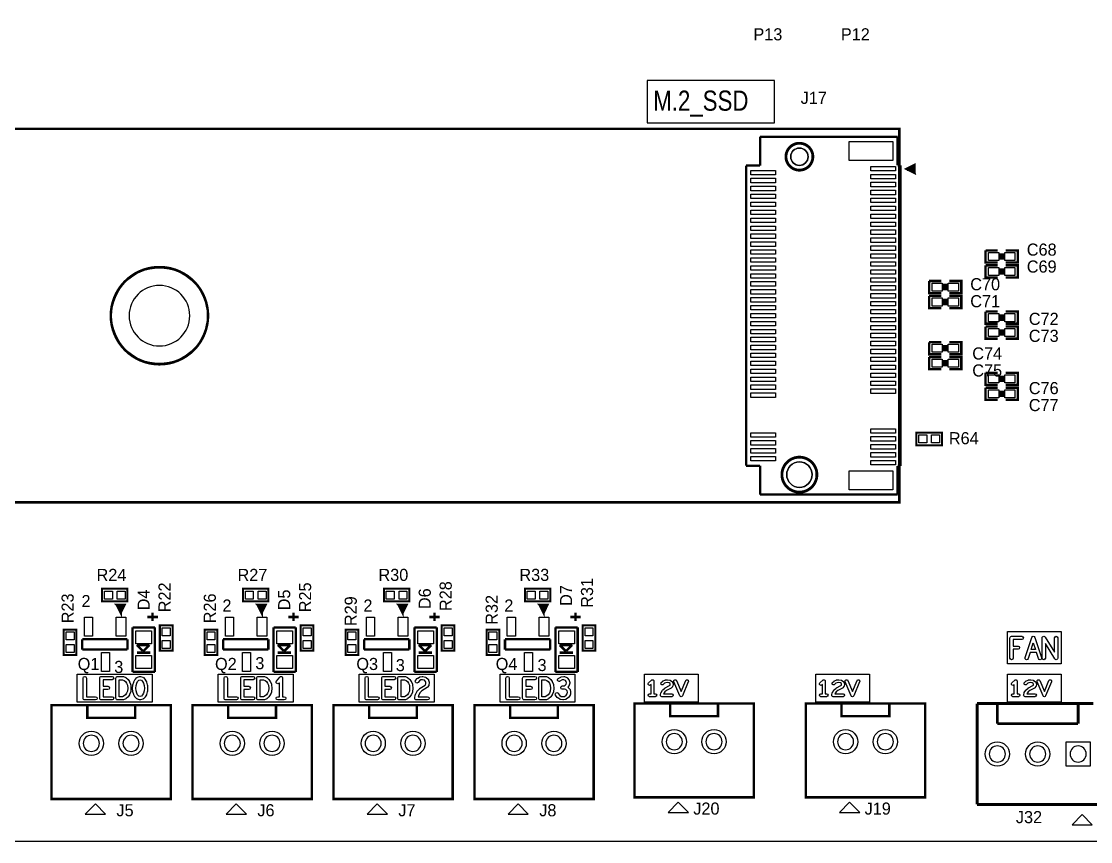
# Model space of a CAD drawing. Extents: x 0 to 260, y 0 to 180.
# Drawn here: x 124 to 191.2, y 0 to 51.6 of the extents above; entities that cross this region are included whole.
import ezdxf

# ---------------------------------------------------------------- set-up
doc = ezdxf.new("R2010")
doc.units = 0
for name, color, linetype in [('BG_DRILLHOLE', 193, 'CONTINUOUS'), ('BG_OUTLINE', 253, 'CONTINUOUS'), ('BG_SILKSCREEN_TOP', 6, 'CONTINUOUS'), ('PG_SILKSCREEN_TOP', 254, 'CONTINUOUS'), ('PIN_TOP', 96, 'CONTINUOUS'), ('RD_SILKSCREEN_TOP', 85, 'CONTINUOUS')]:
    doc.layers.add(name, color=color, linetype=linetype)

msp = doc.modelspace()

# ---------------------------------------------------------------- linework, layer by layer
at = {"layer": 'BG_DRILLHOLE'}
for points in [[(173.443138, 43.082972, 1), (172.350938, 43.082972, 1)], [(134.551928, 33.082992, 1), (130.741928, 33.082992, 1)], [(173.697138, 23.083012, 1), (172.096938, 23.083012, 1)], [(165.534594, 6.285992, 1), (164.518594, 6.285992, 1)], [(168.033954, 6.285992, 1), (167.017954, 6.285992, 1)], [(176.308766, 6.285992, 1), (175.292766, 6.285992, 1)], [(178.808126, 6.285992, 1), (177.792126, 6.285992, 1)], [(128.870964, 6.181344, 1), (127.854964, 6.181344, 1)], [(131.370324, 6.181344, 1), (130.354324, 6.181344, 1)], [(137.735564, 6.181344, 1), (136.719564, 6.181344, 1)], [(140.234924, 6.181344, 1), (139.218924, 6.181344, 1)], [(146.600164, 6.181344, 1), (145.584164, 6.181344, 1)], [(149.099524, 6.181344, 1), (148.083524, 6.181344, 1)], [(155.464764, 6.181344, 1), (154.448764, 6.181344, 1)], [(157.964124, 6.181344, 1), (156.948124, 6.181344, 1)], [(185.853578, 5.511292, 1), (184.837578, 5.511292, 1)], [(188.393578, 5.511292, 1), (187.377578, 5.511292, 1)], [(190.933578, 5.511292, 1), (189.917578, 5.511292, 1)]]:
    msp.add_lwpolyline(points, format="xyb", close=True, dxfattribs=at)
at = {"layer": 'BG_OUTLINE'}
msp.add_lwpolyline([(0, 180.34), (254, 180.34), (254, 0), (0, 0)], close=True, dxfattribs=at)
at = {"layer": 'BG_SILKSCREEN_TOP'}
for points in [[(163.322, 47.879), (163.322, 45.212), (171.323, 45.212), (171.323, 47.879)], [(185.98896, 13.208), (189.36462, 13.208), (189.36462, 11.176), (185.98896, 11.176)], [(187.474098, 12.09294), (187.608464, 12.49553), (187.74283, 12.09294)], [(127.47752, 10.53846), (132.18668, 10.53846), (132.18668, 8.77062), (127.47752, 8.77062)], [(130.112262, 10.183876), (130.326892, 10.183876), (130.430016, 10.135616), (130.510026, 10.068814), (130.581908, 9.960864), (130.639058, 9.83615), (130.654044, 9.650476), (130.639058, 9.464802), (130.581908, 9.340088), (130.510026, 9.232138), (130.430016, 9.165336), (130.326892, 9.117076), (130.112262, 9.117076)], [(131.349496, 10.153904), (131.42976, 10.17905), (131.510024, 10.153904), (131.583684, 10.077196), (131.640072, 9.971532), (131.68503, 9.821672), (131.70027, 9.650476), (131.68503, 9.47928), (131.640072, 9.32942), (131.583684, 9.223756), (131.510024, 9.147048), (131.42976, 9.121902), (131.349496, 9.147048), (131.275836, 9.223756), (131.219448, 9.32942), (131.17449, 9.47928), (131.15925, 9.650476), (131.17449, 9.821672), (131.219448, 9.971532), (131.275836, 10.077196)], [(136.34212, 10.53846), (141.05128, 10.53846), (141.05128, 8.77062), (136.34212, 8.77062)], [(138.976862, 10.183876), (139.191492, 10.183876), (139.294616, 10.135616), (139.374626, 10.068814), (139.446508, 9.960864), (139.503658, 9.83615), (139.518644, 9.650476), (139.503658, 9.464802), (139.446508, 9.340088), (139.374626, 9.232138), (139.294616, 9.165336), (139.191492, 9.117076), (138.976862, 9.117076)], [(145.20672, 10.53846), (149.91588, 10.53846), (149.91588, 8.77062), (145.20672, 8.77062)], [(147.841462, 10.183876), (148.056092, 10.183876), (148.159216, 10.135616), (148.239226, 10.068814), (148.311108, 9.960864), (148.368258, 9.83615), (148.383244, 9.650476), (148.368258, 9.464802), (148.311108, 9.340088), (148.239226, 9.232138), (148.159216, 9.165336), (148.056092, 9.117076), (147.841462, 9.117076)], [(154.07132, 10.53846), (158.78048, 10.53846), (158.78048, 8.77062), (154.07132, 8.77062)], [(156.701998, 10.183876), (156.916628, 10.183876), (157.019752, 10.135616), (157.099762, 10.068814), (157.171644, 9.960864), (157.228794, 9.83615), (157.24378, 9.650476), (157.228794, 9.464802), (157.171644, 9.340088), (157.099762, 9.232138), (157.019752, 9.165336), (156.916628, 9.117076), (156.701998, 9.117076)], [(163.16198, 10.53846), (166.53764, 10.53846), (166.53764, 8.77062), (163.16198, 8.77062)], [(173.936152, 10.53846), (177.311812, 10.53846), (177.311812, 8.77062), (173.936152, 8.77062)], [(185.98896, 10.53846), (189.36462, 10.53846), (189.36462, 8.77062), (185.98896, 8.77062)]]:
    msp.add_lwpolyline(points, close=True, dxfattribs=at)
for points in [[(186.138566, 12.81684, -0.414214), (186.240166, 12.91844), (186.883802, 12.91844, -1), (186.883802, 12.71524), (186.341766, 12.71524), (186.341766, 12.304522), (186.646566, 12.304522, -1), (186.646566, 12.101322), (186.341766, 12.101322), (186.341766, 11.54684, -1), (186.138566, 11.54684)], [(187.08878, 11.579098), (187.512198, 12.849098, -0.322662), (187.608464, 12.91844, -0.322662), (187.70473, 12.849098), (188.128148, 11.579098, -0.08101), (188.133482, 11.54684, -0.414214), (188.031882, 11.44524, -0.322662), (187.935616, 11.514582), (187.810394, 11.88974), (187.406534, 11.88974), (187.281312, 11.514582, -0.322662), (187.185046, 11.44524, -0.414214), (187.083446, 11.54684, -0.08101)], [(188.942726, 11.907012), (188.942726, 12.81684, -1), (189.145926, 12.81684), (189.145926, 11.54684, -0.414214), (189.044326, 11.44524, -0.260983), (188.957712, 11.493754), (188.367162, 12.456668), (188.367162, 11.54684, -1), (188.163962, 11.54684), (188.163962, 12.81684, -0.414214), (188.265562, 12.91844, -0.260983), (188.352176, 12.869926)], [(127.850138, 9.015476), (127.850138, 10.285476, -1), (128.053338, 10.285476), (128.053338, 9.117076), (128.628902, 9.117076, -1), (128.628902, 8.913876), (127.951738, 8.913876, -0.414214)], [(128.896618, 10.285476, -0.414214), (128.998218, 10.387076), (129.675382, 10.387076, -1), (129.675382, 10.183876), (129.099818, 10.183876), (129.099818, 9.773158), (129.404618, 9.773158, -1), (129.404618, 9.569958), (129.099818, 9.569958), (129.099818, 9.117076), (129.675382, 9.117076, -1), (129.675382, 8.913876), (128.998218, 8.913876, -0.414214), (128.896618, 9.015476)], [(129.909062, 10.285476, -0.414214), (130.010662, 10.387076), (130.349498, 10.387076, -0.110402), (130.392678, 10.377424), (130.52806, 10.313924, -0.064082), (130.549904, 10.299954), (130.651504, 10.215372, -0.072059), (130.671062, 10.193782), (130.755644, 10.066782, -0.04006), (130.763518, 10.052558), (130.831336, 9.904222, -0.087193), (130.840226, 9.870186), (130.857244, 9.658604, -0.020012), (130.857498, 9.650476, -0.020012), (130.857244, 9.642348), (130.840226, 9.430766, -0.087193), (130.831336, 9.39673), (130.763518, 9.248394, -0.04006), (130.755644, 9.23417), (130.671062, 9.10717, -0.072059), (130.651504, 9.08558), (130.549904, 9.000998, -0.064082), (130.52806, 8.987028), (130.392678, 8.923528, -0.110402), (130.349498, 8.913876), (130.010662, 8.913876, -0.414214), (129.909062, 9.015476)], [(131.263898, 10.340086), (131.39928, 10.382504, -0.076242), (131.42976, 10.387076, -0.076242), (131.46024, 10.382504), (131.595622, 10.340086, -0.125782), (131.638294, 10.313416), (131.739894, 10.207752, -0.069238), (131.756404, 10.185146), (131.824222, 10.058146, -0.049455), (131.831842, 10.039604), (131.882642, 9.870186, -0.050405), (131.886452, 9.85012), (131.90347, 9.65962, -0.022558), (131.903978, 9.650476, -0.022558), (131.90347, 9.641332), (131.886452, 9.450832, -0.050405), (131.882642, 9.430766), (131.831842, 9.261348, -0.049455), (131.824222, 9.242806), (131.756404, 9.115806, -0.069238), (131.739894, 9.0932), (131.638294, 8.987536, -0.125782), (131.595622, 8.960866), (131.46024, 8.918448, -0.076242), (131.42976, 8.913876, -0.076242), (131.39928, 8.918448), (131.263898, 8.960866, -0.125782), (131.221226, 8.987536), (131.119626, 9.0932, -0.069238), (131.103116, 9.115806), (131.035298, 9.242806, -0.049455), (131.027678, 9.261348), (130.976878, 9.430766, -0.050405), (130.973068, 9.450832), (130.95605, 9.641332, -0.022558), (130.955542, 9.650476, -0.022558), (130.95605, 9.65962), (130.973068, 9.85012, -0.050405), (130.976878, 9.870186), (131.027678, 10.039604, -0.049455), (131.035298, 10.058146), (131.103116, 10.185146, -0.069238), (131.119626, 10.207752), (131.221226, 10.313416, -0.125782)], [(136.714738, 9.015476), (136.714738, 10.285476, -1), (136.917938, 10.285476), (136.917938, 9.117076), (137.493502, 9.117076, -1), (137.493502, 8.913876), (136.816338, 8.913876, -0.414214)], [(137.761218, 10.285476, -0.414214), (137.862818, 10.387076), (138.539982, 10.387076, -1), (138.539982, 10.183876), (137.964418, 10.183876), (137.964418, 9.773158), (138.269218, 9.773158, -1), (138.269218, 9.569958), (137.964418, 9.569958), (137.964418, 9.117076), (138.539982, 9.117076, -1), (138.539982, 8.913876), (137.862818, 8.913876, -0.414214), (137.761218, 9.015476)], [(138.773662, 10.285476, -0.414214), (138.875262, 10.387076), (139.214098, 10.387076, -0.110402), (139.257278, 10.377424), (139.39266, 10.313924, -0.064082), (139.414504, 10.299954), (139.516104, 10.215372, -0.072059), (139.535662, 10.193782), (139.620244, 10.066782, -0.04006), (139.628118, 10.052558), (139.695936, 9.904222, -0.087193), (139.704826, 9.870186), (139.721844, 9.658604, -0.020012), (139.722098, 9.650476, -0.020012), (139.721844, 9.642348), (139.704826, 9.430766, -0.087193), (139.695936, 9.39673), (139.628118, 9.248394, -0.04006), (139.620244, 9.23417), (139.535662, 9.10717, -0.072059), (139.516104, 9.08558), (139.414504, 9.000998, -0.064082), (139.39266, 8.987028), (139.257278, 8.923528, -0.110402), (139.214098, 8.913876), (138.875262, 8.913876, -0.414214), (138.773662, 9.015476)], [(140.011912, 10.094976), (140.215112, 10.348976, -0.227899), (140.29436, 10.387076, -0.414214), (140.39596, 10.285476), (140.39596, 9.117076), (140.49756, 9.117076, -1), (140.49756, 8.913876), (140.09116, 8.913876, -1), (140.09116, 9.117076), (140.19276, 9.117076), (140.19276, 9.995916), (140.170408, 9.967976, -0.227899), (140.09116, 9.929876, -0.414214), (139.98956, 10.031476, -0.170862)], [(145.579338, 9.015476), (145.579338, 10.285476, -1), (145.782538, 10.285476), (145.782538, 9.117076), (146.358102, 9.117076, -1), (146.358102, 8.913876), (145.680938, 8.913876, -0.414214)], [(146.625818, 10.285476, -0.414214), (146.727418, 10.387076), (147.404582, 10.387076, -1), (147.404582, 10.183876), (146.829018, 10.183876), (146.829018, 9.773158), (147.133818, 9.773158, -1), (147.133818, 9.569958), (146.829018, 9.569958), (146.829018, 9.117076), (147.404582, 9.117076, -1), (147.404582, 8.913876), (146.727418, 8.913876, -0.414214), (146.625818, 9.015476)], [(147.638262, 10.285476, -0.414214), (147.739862, 10.387076), (148.078698, 10.387076, -0.110402), (148.121878, 10.377424), (148.25726, 10.313924, -0.064082), (148.279104, 10.299954), (148.380704, 10.215372, -0.072059), (148.400262, 10.193782), (148.484844, 10.066782, -0.04006), (148.492718, 10.052558), (148.560536, 9.904222, -0.087193), (148.569426, 9.870186), (148.586444, 9.658604, -0.020012), (148.586698, 9.650476, -0.020012), (148.586444, 9.642348), (148.569426, 9.430766, -0.087193), (148.560536, 9.39673), (148.492718, 9.248394, -0.04006), (148.484844, 9.23417), (148.400262, 9.10717, -0.072059), (148.380704, 9.08558), (148.279104, 9.000998, -0.064082), (148.25726, 8.987028), (148.121878, 8.923528, -0.110402), (148.078698, 8.913876), (147.739862, 8.913876, -0.414214), (147.638262, 9.015476)], [(149.041612, 10.364724), (149.176994, 10.385806, -0.038943), (149.192742, 10.387076, -0.061321), (149.21738, 10.384028), (149.386798, 10.34161, -0.121114), (149.429724, 10.319004), (149.548342, 10.21334, -0.146992), (149.579076, 10.163556), (149.612858, 10.036556, -0.065123), (149.61616, 10.010394, -0.033277), (149.615144, 9.996932), (149.598126, 9.869932, -0.109105), (149.58314, 9.828784), (149.515576, 9.722866, -0.111451), (149.483826, 9.69137), (149.154134, 9.485376), (149.022562, 9.35736), (148.934678, 9.17448), (148.924518, 9.117076), (149.51456, 9.117076, -1), (149.51456, 8.913876), (148.80336, 8.913876, -0.414214), (148.70176, 9.015476, -0.043986), (148.703284, 9.033256), (148.737066, 9.223756, -0.067883), (148.745448, 9.249918), (148.847048, 9.4615, -0.088411), (148.867876, 9.490456), (149.020276, 9.638792, -0.053151), (149.037294, 9.652), (149.356572, 9.85139), (149.399752, 9.919208), (149.411182, 10.00379), (149.390354, 10.081768), (149.313138, 10.150602), (149.187916, 10.181844), (149.090126, 10.166604), (149.005036, 10.121138), (148.91639, 10.010394, -0.227899), (148.837142, 9.972294, -0.414214), (148.735542, 10.073894, -0.170862), (148.757894, 10.137394), (148.859494, 10.264394, -0.101271), (148.890736, 10.290556), (149.009354, 10.354056, -0.08417)], [(154.439874, 9.015476), (154.439874, 10.285476, -1), (154.643074, 10.285476), (154.643074, 9.117076), (155.218638, 9.117076, -1), (155.218638, 8.913876), (154.541474, 8.913876, -0.414214)], [(155.486354, 10.285476, -0.414214), (155.587954, 10.387076), (156.265118, 10.387076, -1), (156.265118, 10.183876), (155.689554, 10.183876), (155.689554, 9.773158), (155.994354, 9.773158, -1), (155.994354, 9.569958), (155.689554, 9.569958), (155.689554, 9.117076), (156.265118, 9.117076, -1), (156.265118, 8.913876), (155.587954, 8.913876, -0.414214), (155.486354, 9.015476)], [(156.498798, 10.285476, -0.414214), (156.600398, 10.387076), (156.939234, 10.387076, -0.110402), (156.982414, 10.377424), (157.117796, 10.313924, -0.064082), (157.13964, 10.299954), (157.24124, 10.215372, -0.072059), (157.260798, 10.193782), (157.34538, 10.066782, -0.04006), (157.353254, 10.052558), (157.421072, 9.904222, -0.087193), (157.429962, 9.870186), (157.44698, 9.658604, -0.020012), (157.447234, 9.650476, -0.020012), (157.44698, 9.642348), (157.429962, 9.430766, -0.087193), (157.421072, 9.39673), (157.353254, 9.248394, -0.04006), (157.34538, 9.23417), (157.260798, 9.10717, -0.072059), (157.24124, 9.08558), (157.13964, 9.000998, -0.064082), (157.117796, 8.987028), (156.982414, 8.923528, -0.110402), (156.939234, 8.913876), (156.600398, 8.913876, -0.414214), (156.498798, 9.015476)], [(157.920944, 10.364978), (158.073344, 10.38606, -0.034516), (158.087314, 10.387076, -0.099165), (158.12643, 10.379202), (158.27883, 10.315702, -0.126029), (158.319216, 10.285476), (158.403798, 10.179558, -0.103878), (158.422594, 10.14222), (158.456376, 10.01522, -0.065123), (158.459678, 9.989058, -0.065123), (158.456376, 9.962896), (158.422594, 9.835896, -0.104239), (158.403544, 9.798558), (158.336742, 9.714992), (158.44266, 9.62025, -0.155632), (158.474156, 9.567164), (158.507938, 9.419082, -0.056004), (158.510478, 9.396476, -0.032574), (158.509716, 9.383268), (158.492952, 9.256268, -0.114973), (158.476696, 9.213088), (158.39186, 9.086088, -0.080116), (158.369762, 9.062466), (158.23438, 8.956548, -0.127489), (158.187644, 8.936228), (158.052262, 8.915146, -0.038943), (158.036514, 8.913876, -0.034516), (158.022544, 8.914892), (157.870144, 8.935974, -0.105588), (157.830266, 8.950452), (157.69463, 9.035288, -0.103217), (157.664658, 9.06399), (157.563058, 9.212072, -0.151321), (157.545278, 9.269476, -0.414214), (157.646878, 9.371076, -0.247488), (157.730698, 9.32688), (157.82036, 9.196324), (157.919674, 9.134348), (158.035752, 9.118092), (158.13024, 9.132824), (158.23184, 9.21258), (158.294578, 9.306306), (158.305754, 9.39165), (158.283148, 9.490456), (158.203646, 9.561576), (158.120334, 9.591294), (157.985714, 9.591294, -1), (157.985714, 9.794494), (158.108904, 9.794494), (158.171134, 9.833356), (158.231586, 9.908794), (158.252922, 9.989058), (158.231586, 10.069322), (158.176468, 10.138156), (158.073852, 10.181082), (157.96768, 10.16635), (157.832044, 10.090912, -0.128076), (157.782514, 10.077958, -0.414214), (157.680914, 10.179558, -0.271972), (157.732984, 10.268204), (157.885384, 10.35304, -0.093132)], [(163.414202, 9.979914), (163.592002, 10.157714, -0.198914), (163.65474, 10.183876, -0.414214), (163.74364, 10.094976), (163.74364, 9.294876), (163.83254, 9.294876, -1), (163.83254, 9.117076), (163.47694, 9.117076, -1), (163.47694, 9.294876), (163.56584, 9.294876), (163.56584, 9.880346), (163.539678, 9.854438, -0.198914), (163.47694, 9.828276, -0.414214), (163.38804, 9.917176, -0.198914)], [(164.456618, 10.168382), (164.575236, 10.183114, -0.030834), (164.586158, 10.183876, -0.04967), (164.603684, 10.182098), (164.751766, 10.15238, -0.105478), (164.785802, 10.137648), (164.889434, 10.063734, -0.158614), (164.9222, 10.019538), (164.951918, 9.930638, -0.080555), (164.95649, 9.902444, -0.040959), (164.95522, 9.887966), (164.940488, 9.799066, -0.128769), (164.9222, 9.757918), (164.862764, 9.68375, -0.107872), (164.8333, 9.659874), (164.54501, 9.515856), (164.431726, 9.427464), (164.358574, 9.305798), (164.356288, 9.294876), (164.86759, 9.294876, -1), (164.86759, 9.117076), (164.24529, 9.117076, -0.414214), (164.15639, 9.205976, -0.054723), (164.158422, 9.22528), (164.18814, 9.35863, -0.080613), (164.198808, 9.385046), (164.287708, 9.533128, -0.092394), (164.309298, 9.557512), (164.442648, 9.661398, -0.049259), (164.45738, 9.670796), (164.736272, 9.810242), (164.769038, 9.850882), (164.77615, 9.895078), (164.762688, 9.935718), (164.698172, 9.981946), (164.582856, 10.00506), (164.490908, 9.99363), (164.414708, 9.960864), (164.337746, 9.884156, -0.198914), (164.275008, 9.857994, -0.414214), (164.186108, 9.946894, -0.198914), (164.21227, 10.009632), (164.30117, 10.098532, -0.09542), (164.328856, 10.117582), (164.432488, 10.162032, -0.07052)], [(165.45814, 9.437116), (165.74643, 10.129266, -0.302386), (165.828472, 10.183876, -0.414214), (165.917372, 10.094976, -0.09902), (165.910514, 10.060686), (165.540182, 9.171686, -0.302386), (165.45814, 9.117076, -0.302386), (165.376098, 9.171686), (165.005766, 10.060686, -0.09902), (164.998908, 10.094976, -0.414214), (165.087808, 10.183876, -0.302386), (165.16985, 10.129266)], [(174.188374, 9.979914), (174.366174, 10.157714, -0.198914), (174.428912, 10.183876, -0.414214), (174.517812, 10.094976), (174.517812, 9.294876), (174.606712, 9.294876, -1), (174.606712, 9.117076), (174.251112, 9.117076, -1), (174.251112, 9.294876), (174.340012, 9.294876), (174.340012, 9.880346), (174.31385, 9.854438, -0.198914), (174.251112, 9.828276, -0.414214), (174.162212, 9.917176, -0.198914)], [(175.23079, 10.168382), (175.349408, 10.183114, -0.030834), (175.36033, 10.183876, -0.04967), (175.377856, 10.182098), (175.525938, 10.15238, -0.105478), (175.559974, 10.137648), (175.663606, 10.063734, -0.158614), (175.696372, 10.019538), (175.72609, 9.930638, -0.080555), (175.730662, 9.902444, -0.040959), (175.729392, 9.887966), (175.71466, 9.799066, -0.128769), (175.696372, 9.757918), (175.636936, 9.68375, -0.107872), (175.607472, 9.659874), (175.319182, 9.515856), (175.205898, 9.427464), (175.132746, 9.305798), (175.13046, 9.294876), (175.641762, 9.294876, -1), (175.641762, 9.117076), (175.019462, 9.117076, -0.414214), (174.930562, 9.205976, -0.054723), (174.932594, 9.22528), (174.962312, 9.35863, -0.080613), (174.97298, 9.385046), (175.06188, 9.533128, -0.092394), (175.08347, 9.557512), (175.21682, 9.661398, -0.049259), (175.231552, 9.670796), (175.510444, 9.810242), (175.54321, 9.850882), (175.550322, 9.895078), (175.53686, 9.935718), (175.472344, 9.981946), (175.357028, 10.00506), (175.26508, 9.99363), (175.18888, 9.960864), (175.111918, 9.884156, -0.198914), (175.04918, 9.857994, -0.414214), (174.96028, 9.946894, -0.198914), (174.986442, 10.009632), (175.075342, 10.098532, -0.09542), (175.103028, 10.117582), (175.20666, 10.162032, -0.07052)], [(176.232312, 9.437116), (176.520602, 10.129266, -0.302386), (176.602644, 10.183876, -0.414214), (176.691544, 10.094976, -0.09902), (176.684686, 10.060686), (176.314354, 9.171686, -0.302386), (176.232312, 9.117076, -0.302386), (176.15027, 9.171686), (175.779938, 10.060686, -0.09902), (175.77308, 10.094976, -0.414214), (175.86198, 10.183876, -0.302386), (175.944022, 10.129266)], [(186.257946, 9.979914), (186.435746, 10.157714, -0.198914), (186.498484, 10.183876, -0.414214), (186.587384, 10.094976), (186.587384, 9.294876), (186.676284, 9.294876, -1), (186.676284, 9.117076), (186.320684, 9.117076, -1), (186.320684, 9.294876), (186.409584, 9.294876), (186.409584, 9.880346), (186.383422, 9.854438, -0.198914), (186.320684, 9.828276, -0.414214), (186.231784, 9.917176, -0.198914)], [(187.300362, 10.168382), (187.41898, 10.183114, -0.030834), (187.429902, 10.183876, -0.04967), (187.447428, 10.182098), (187.59551, 10.15238, -0.105478), (187.629546, 10.137648), (187.733178, 10.063734, -0.158614), (187.765944, 10.019538), (187.795662, 9.930638, -0.080555), (187.800234, 9.902444, -0.040959), (187.798964, 9.887966), (187.784232, 9.799066, -0.128769), (187.765944, 9.757918), (187.706508, 9.68375, -0.107872), (187.677044, 9.659874), (187.388754, 9.515856), (187.27547, 9.427464), (187.202318, 9.305798), (187.200032, 9.294876), (187.711334, 9.294876, -1), (187.711334, 9.117076), (187.089034, 9.117076, -0.414214), (187.000134, 9.205976, -0.054723), (187.002166, 9.22528), (187.031884, 9.35863, -0.080613), (187.042552, 9.385046), (187.131452, 9.533128, -0.092394), (187.153042, 9.557512), (187.286392, 9.661398, -0.049259), (187.301124, 9.670796), (187.580016, 9.810242), (187.612782, 9.850882), (187.619894, 9.895078), (187.606432, 9.935718), (187.541916, 9.981946), (187.4266, 10.00506), (187.334652, 9.99363), (187.258452, 9.960864), (187.18149, 9.884156, -0.198914), (187.118752, 9.857994, -0.414214), (187.029852, 9.946894, -0.198914), (187.056014, 10.009632), (187.144914, 10.098532, -0.09542), (187.1726, 10.117582), (187.276232, 10.162032, -0.07052)], [(188.301884, 9.437116), (188.590174, 10.129266, -0.302386), (188.672216, 10.183876, -0.414214), (188.761116, 10.094976, -0.09902), (188.754258, 10.060686), (188.383926, 9.171686, -0.302386), (188.301884, 9.117076, -0.302386), (188.219842, 9.171686), (187.84951, 10.060686, -0.09902), (187.842652, 10.094976, -0.414214), (187.931552, 10.183876, -0.302386), (188.013594, 10.129266)]]:
    msp.add_lwpolyline(points, format="xyb", close=True, dxfattribs=at)
at = {"layer": 'PG_SILKSCREEN_TOP'}
for points, const_width in [([(179.182522, 21.342858), (179.182522, 44.842938), (91.293442, 44.842938), (91.293442, 21.342858), (179.182522, 21.342858)], 0.1524), ([(179.073556, 44.337986), (170.422062, 44.337986)], 0.1524), ([(170.422062, 44.337986), (170.422062, 42.527728)], 0.1524), ([(179.073556, 42.53103), (179.073556, 44.337986)], 0.1524), ([(172.897038, 43.916346), (172.897038, 43.941746)], 0.1524), ([(172.897038, 43.941746), (172.897038, 43.916346)], 0.1524), ([(170.422062, 42.527728), (169.54246, 42.527728)], 0.1524), ([(169.54246, 42.527728), (169.54246, 23.638256)], 0.1524), ([(179.251864, 42.53103), (179.073556, 42.53103)], 0.1524), ([(179.251864, 23.634954), (179.251864, 42.53103)], 0.1524), ([(180.13299, 42.066464), (180.13299, 42.566336), (179.632864, 42.3164), (180.13299, 42.066464), (180.032914, 42.466514), (179.833016, 42.266362), (180.032914, 42.266362)], 0.1524), ([(172.897038, 42.224198), (172.897038, 42.249598)], 0.1524), ([(172.897038, 42.249598), (172.897038, 42.224198)], 0.1524), ([(185.3692, 36.426394), (184.6072, 36.426394), (184.6072, 37.188394)], 0.1524), ([(184.6072, 37.188394), (185.3692, 37.188394)], 0.1524), ([(185.547, 37.010594), (185.547, 36.604194)], 0.1524), ([(185.6994, 37.010594), (185.6994, 36.604194)], 0.1524), ([(185.8772, 37.188394), (186.6392, 37.188394), (186.6392, 36.426394), (185.8772, 36.426394)], 0.1524), ([(185.3692, 35.486594), (184.6072, 35.486594), (184.6072, 36.248594)], 0.1524), ([(184.6072, 36.248594), (185.3692, 36.248594)], 0.1524), ([(185.8772, 36.248594), (186.6392, 36.248594), (186.6392, 35.486594), (185.8772, 35.486594)], 0.1524), ([(185.547, 36.070794), (185.547, 35.664394)], 0.1524), ([(185.6994, 36.070794), (185.6994, 35.664394)], 0.1524), ([(181.8132, 34.502344), (181.0512, 34.502344), (181.0512, 35.264344)], 0.1524), ([(181.0512, 35.264344), (181.8132, 35.264344)], 0.1524), ([(181.991, 35.086544), (181.991, 34.680144)], 0.1524), ([(182.1434, 35.086544), (182.1434, 34.680144)], 0.1524), ([(182.3212, 35.264344), (183.0832, 35.264344), (183.0832, 34.502344), (182.3212, 34.502344)], 0.1524), ([(181.8132, 33.562544), (181.0512, 33.562544), (181.0512, 34.324544)], 0.1524), ([(181.0512, 34.324544), (181.8132, 34.324544)], 0.1524), ([(182.3212, 34.324544), (183.0832, 34.324544), (183.0832, 33.562544), (182.3212, 33.562544)], 0.1524), ([(181.991, 34.146744), (181.991, 33.740344)], 0.1524), ([(182.1434, 34.146744), (182.1434, 33.740344)], 0.1524), ([(185.3692, 32.578294), (184.6072, 32.578294), (184.6072, 33.340294)], 0.1524), ([(184.6072, 33.340294), (185.3692, 33.340294)], 0.1524), ([(185.547, 33.162494), (185.547, 32.756094)], 0.1524), ([(185.6994, 33.162494), (185.6994, 32.756094)], 0.1524), ([(185.8772, 33.340294), (186.6392, 33.340294), (186.6392, 32.578294), (185.8772, 32.578294)], 0.1524), ([(185.3692, 31.638494), (184.6072, 31.638494), (184.6072, 32.400494)], 0.1524), ([(184.6072, 32.400494), (185.3692, 32.400494)], 0.1524), ([(185.547, 32.222694), (185.547, 31.816294)], 0.1524), ([(185.6994, 32.222694), (185.6994, 31.816294)], 0.1524), ([(185.8772, 32.400494), (186.6392, 32.400494), (186.6392, 31.638494), (185.8772, 31.638494)], 0.1524), ([(181.8132, 30.654244), (181.0512, 30.654244), (181.0512, 31.416244)], 0.1524), ([(181.0512, 31.416244), (181.8132, 31.416244)], 0.1524), ([(181.991, 31.238444), (181.991, 30.832044)], 0.1524), ([(182.1434, 31.238444), (182.1434, 30.832044)], 0.1524), ([(182.3212, 31.416244), (183.0832, 31.416244), (183.0832, 30.654244), (182.3212, 30.654244)], 0.1524), ([(181.8132, 29.714444), (181.0512, 29.714444), (181.0512, 30.476444)], 0.1524), ([(181.0512, 30.476444), (181.8132, 30.476444)], 0.1524), ([(181.991, 30.298644), (181.991, 29.892244)], 0.1524), ([(182.1434, 30.298644), (182.1434, 29.892244)], 0.1524), ([(182.3212, 30.476444), (183.0832, 30.476444), (183.0832, 29.714444), (182.3212, 29.714444)], 0.1524), ([(185.3692, 28.730194), (184.6072, 28.730194), (184.6072, 29.492194)], 0.1524), ([(184.6072, 29.492194), (185.3692, 29.492194)], 0.1524), ([(185.547, 29.314394), (185.547, 28.907994)], 0.1524), ([(185.6994, 29.314394), (185.6994, 28.907994)], 0.1524), ([(185.8772, 29.492194), (186.6392, 29.492194), (186.6392, 28.730194), (185.8772, 28.730194)], 0.1524), ([(185.3692, 27.790394), (184.6072, 27.790394), (184.6072, 28.552394)], 0.1524), ([(184.6072, 28.552394), (185.3692, 28.552394)], 0.1524), ([(185.547, 28.374594), (185.547, 27.968194)], 0.1524), ([(185.6994, 28.374594), (185.6994, 27.968194)], 0.1524), ([(185.8772, 28.552394), (186.6392, 28.552394), (186.6392, 27.790394), (185.8772, 27.790394)], 0.1524), ([(180.259482, 25.731724), (180.259482, 24.934164), (181.859682, 24.934164), (181.859682, 25.731724), (180.259482, 25.731724)], 0.127), ([(172.897038, 24.170386), (172.897038, 24.195786)], 0.1524), ([(172.897038, 24.195786), (172.897038, 24.170386)], 0.1524), ([(169.54246, 23.638256), (170.422062, 23.638256)], 0.1524), ([(170.422062, 23.638256), (170.422062, 21.827998)], 0.1524), ([(179.073556, 21.827998), (179.073556, 23.634954)], 0.1524), ([(179.073556, 23.634954), (179.251864, 23.634954)], 0.1524), ([(170.422062, 21.827998), (179.073556, 21.827998)], 0.1524), ([(172.897038, 21.970238), (172.897038, 21.995638)], 0.1524), ([(172.897038, 21.995638), (172.897038, 21.970238)], 0.1524), ([(130.636264, 15.108936), (130.636264, 15.906496), (129.036064, 15.906496), (129.036064, 15.108936), (130.636264, 15.108936)], 0.127), ([(139.500864, 15.108936), (139.500864, 15.906496), (137.900664, 15.906496), (137.900664, 15.108936), (139.500864, 15.108936)], 0.127), ([(148.365464, 15.108936), (148.365464, 15.906496), (146.765264, 15.906496), (146.765264, 15.108936), (148.365464, 15.108936)], 0.127), ([(157.230064, 15.108936), (157.230064, 15.906496), (155.629864, 15.906496), (155.629864, 15.108936), (157.230064, 15.108936)], 0.127), ([(130.209798, 14.397228), (130.459734, 14.897354), (129.959862, 14.897354), (130.209798, 14.397228), (130.209798, 14.897354), (129.959862, 14.897354), (130.209798, 14.647164), (130.459734, 14.897354)], 0.1524), ([(139.074398, 14.397228), (139.324334, 14.897354), (138.824462, 14.897354), (139.074398, 14.397228), (139.074398, 14.897354), (138.824462, 14.897354), (139.074398, 14.647164), (139.324334, 14.897354)], 0.1524), ([(147.938998, 14.397228), (148.188934, 14.897354), (147.689062, 14.897354), (147.938998, 14.397228), (147.938998, 14.897354), (147.689062, 14.897354), (147.938998, 14.647164), (148.188934, 14.897354)], 0.1524), ([(156.803598, 14.397228), (157.053534, 14.897354), (156.553662, 14.897354), (156.803598, 14.397228), (156.803598, 14.897354), (156.553662, 14.897354), (156.803598, 14.647164), (157.053534, 14.897354)], 0.1524), ([(132.547868, 14.131544), (131.887468, 14.131544)], 0.1524), ([(132.217668, 14.410944), (132.217668, 13.877544)], 0.1524), ([(141.412468, 14.131544), (140.752068, 14.131544)], 0.1524), ([(141.082268, 14.410944), (141.082268, 13.877544)], 0.1524), ([(150.277068, 14.131544), (149.616668, 14.131544)], 0.1524), ([(149.946868, 14.410944), (149.946868, 13.877544)], 0.1524), ([(159.141668, 14.131544), (158.481268, 14.131544)], 0.1524), ([(158.811468, 14.410944), (158.811468, 13.877544)], 0.1524), ([(130.958844, 13.474192), (130.958844, 10.67435)], 0.1524), ([(132.358892, 13.474192), (130.958844, 13.474192)], 0.1524), ([(132.358892, 10.67435), (132.358892, 13.474192)], 0.1524), ([(133.46938, 13.6017), (132.67182, 13.6017), (132.67182, 12.0015), (133.46938, 12.0015), (133.46938, 13.6017)], 0.127), ([(139.823444, 13.474192), (139.823444, 10.67435)], 0.1524), ([(141.223492, 13.474192), (139.823444, 13.474192)], 0.1524), ([(141.223492, 10.67435), (141.223492, 13.474192)], 0.1524), ([(142.33398, 13.6017), (141.53642, 13.6017), (141.53642, 12.0015), (142.33398, 12.0015), (142.33398, 13.6017)], 0.127), ([(148.688044, 13.474192), (148.688044, 10.67435)], 0.1524), ([(150.088092, 13.474192), (148.688044, 13.474192)], 0.1524), ([(150.088092, 10.67435), (150.088092, 13.474192)], 0.1524), ([(151.19858, 13.6017), (150.40102, 13.6017), (150.40102, 12.0015), (151.19858, 12.0015), (151.19858, 13.6017)], 0.127), ([(157.552644, 13.474192), (157.552644, 10.67435)], 0.1524), ([(158.952692, 13.474192), (157.552644, 13.474192)], 0.1524), ([(158.952692, 10.67435), (158.952692, 13.474192)], 0.1524), ([(160.06318, 13.6017), (159.26562, 13.6017), (159.26562, 12.0015), (160.06318, 12.0015), (160.06318, 13.6017)], 0.127), ([(126.626112, 11.739626), (127.423672, 11.739626), (127.423672, 13.339826), (126.626112, 13.339826), (126.626112, 11.739626)], 0.127), ([(127.787654, 12.72921), (127.787654, 12.08151)], 0.1524), ([(130.632454, 12.72921), (127.787654, 12.72921)], 0.1524), ([(130.632454, 12.08151), (130.632454, 12.72921)], 0.1524), ([(135.490712, 11.739626), (136.288272, 11.739626), (136.288272, 13.339826), (135.490712, 13.339826), (135.490712, 11.739626)], 0.127), ([(136.652254, 12.72921), (136.652254, 12.08151)], 0.1524), ([(139.497054, 12.72921), (136.652254, 12.72921)], 0.1524), ([(139.497054, 12.08151), (139.497054, 12.72921)], 0.1524), ([(144.355312, 11.739626), (145.152872, 11.739626), (145.152872, 13.339826), (144.355312, 13.339826), (144.355312, 11.739626)], 0.127), ([(145.516854, 12.72921), (145.516854, 12.08151)], 0.1524), ([(148.361654, 12.72921), (145.516854, 12.72921)], 0.1524), ([(148.361654, 12.08151), (148.361654, 12.72921)], 0.1524), ([(153.219912, 11.739626), (154.017472, 11.739626), (154.017472, 13.339826), (153.219912, 13.339826), (153.219912, 11.739626)], 0.127), ([(154.381454, 12.72921), (154.381454, 12.08151)], 0.1524), ([(157.226254, 12.72921), (154.381454, 12.72921)], 0.1524), ([(157.226254, 12.08151), (157.226254, 12.72921)], 0.1524), ([(127.787654, 12.08151), (130.632454, 12.08151)], 0.1524), ([(131.227068, 12.366752), (131.608068, 11.985752)], 0.1524), ([(132.014468, 12.366752), (131.227068, 12.366752)], 0.1524), ([(131.633468, 11.985752), (132.014468, 12.366752)], 0.1524), ([(136.652254, 12.08151), (139.497054, 12.08151)], 0.1524), ([(140.091668, 12.366752), (140.472668, 11.985752)], 0.1524), ([(140.879068, 12.366752), (140.091668, 12.366752)], 0.1524), ([(140.498068, 11.985752), (140.879068, 12.366752)], 0.1524), ([(145.516854, 12.08151), (148.361654, 12.08151)], 0.1524), ([(148.956268, 12.366752), (149.337268, 11.985752)], 0.1524), ([(149.743668, 12.366752), (148.956268, 12.366752)], 0.1524), ([(149.362668, 11.985752), (149.743668, 12.366752)], 0.1524), ([(154.381454, 12.08151), (157.226254, 12.08151)], 0.1524), ([(157.820868, 12.366752), (158.201868, 11.985752)], 0.1524), ([(158.608268, 12.366752), (157.820868, 12.366752)], 0.1524), ([(158.227268, 11.985752), (158.608268, 12.366752)], 0.1524), ([(132.065268, 11.884152), (131.227068, 11.884152)], 0.1524), ([(131.608068, 11.985752), (131.633468, 11.985752)], 0.1524), ([(140.929868, 11.884152), (140.091668, 11.884152)], 0.1524), ([(140.472668, 11.985752), (140.498068, 11.985752)], 0.1524), ([(149.794468, 11.884152), (148.956268, 11.884152)], 0.1524), ([(149.337268, 11.985752), (149.362668, 11.985752)], 0.1524), ([(158.659068, 11.884152), (157.820868, 11.884152)], 0.1524), ([(158.201868, 11.985752), (158.227268, 11.985752)], 0.1524), ([(130.958844, 10.67435), (132.358892, 10.67435)], 0.1524), ([(139.823444, 10.67435), (141.223492, 10.67435)], 0.1524), ([(148.688044, 10.67435), (150.088092, 10.67435)], 0.1524), ([(157.552644, 10.67435), (158.952692, 10.67435)], 0.1524), ([(170.025314, 2.785872), (162.527234, 2.785872), (162.527234, 8.686292), (170.025314, 8.686292), (170.025314, 2.785872)], 0.1524), ([(167.777414, 8.686292), (167.777414, 7.886192), (164.775134, 7.886192), (164.775134, 8.686292)], 0.1524), ([(180.799486, 2.785872), (173.301406, 2.785872), (173.301406, 8.686292), (180.799486, 8.686292), (180.799486, 2.785872)], 0.1524), ([(178.551586, 8.686292), (178.551586, 7.886192), (175.549306, 7.886192), (175.549306, 8.686292)], 0.1524), ([(184.075578, 8.686292), (191.378078, 8.686292)], 0.1778), ([(184.075578, 2.336292), (184.075578, 8.686292)], 0.1778), ([(185.345578, 7.416292), (185.345578, 8.686292)], 0.1778), ([(185.345578, 8.686292), (190.425578, 8.686292)], 0.1778), ([(190.425578, 8.686292), (190.425578, 7.416292)], 0.1778), ([(133.361684, 2.681224), (125.863604, 2.681224), (125.863604, 8.581644), (133.361684, 8.581644), (133.361684, 2.681224)], 0.1524), ([(131.113784, 8.581644), (131.113784, 7.781544), (128.111504, 7.781544), (128.111504, 8.581644)], 0.1524), ([(142.226284, 2.681224), (134.728204, 2.681224), (134.728204, 8.581644), (142.226284, 8.581644), (142.226284, 2.681224)], 0.1524), ([(139.978384, 8.581644), (139.978384, 7.781544), (136.976104, 7.781544), (136.976104, 8.581644)], 0.1524), ([(151.090884, 2.681224), (143.592804, 2.681224), (143.592804, 8.581644), (151.090884, 8.581644), (151.090884, 2.681224)], 0.1524), ([(148.842984, 8.581644), (148.842984, 7.781544), (145.840704, 7.781544), (145.840704, 8.581644)], 0.1524), ([(159.955484, 2.681224), (152.457404, 2.681224), (152.457404, 8.581644), (159.955484, 8.581644), (159.955484, 2.681224)], 0.1524), ([(157.707584, 8.581644), (157.707584, 7.781544), (154.705304, 7.781544), (154.705304, 8.581644)], 0.1524), ([(190.425578, 7.416292), (185.345578, 7.416292)], 0.1778), ([(191.695578, 2.336292), (184.075578, 2.336292)], 0.1778)]:
    msp.add_lwpolyline(points, dxfattribs=dict(at, const_width=const_width))
at = {"layer": 'PG_SILKSCREEN_TOP', "const_width": 0.1524}
for points in [[(172.897038, 43.941746, 1), (172.897038, 42.224198)], [(172.897038, 43.916346, 1), (172.897038, 42.249598)], [(172.897038, 42.224198, 1), (172.897038, 43.941746)], [(172.897038, 42.249598, 1), (172.897038, 43.916346)], [(135.707628, 33.082992, 1.000008), (129.586228, 33.082992, 0.999992), (135.707628, 33.082992)], [(172.897038, 24.195786, 1.000013), (172.897038, 21.970238)], [(172.897038, 24.170386, 1.000013), (172.897038, 21.995638)], [(172.897038, 21.970238, 0.999987), (172.897038, 24.195786)], [(172.897038, 21.995638, 0.999987), (172.897038, 24.170386)]]:
    msp.add_lwpolyline(points, format="xyb", dxfattribs=at)
at = {"layer": 'PG_SILKSCREEN_TOP'}
for points in [[(127.981964, 1.736344), (129.251964, 1.736344), (128.616964, 2.371344)], [(136.846564, 1.736344), (138.116564, 1.736344), (137.481564, 2.371344)], [(145.711164, 1.736344), (146.981164, 1.736344), (146.346164, 2.371344)], [(154.575764, 1.736344), (155.845764, 1.736344), (155.210764, 2.371344)], [(164.645594, 1.840992), (165.915594, 1.840992), (165.280594, 2.475992)], [(175.419766, 1.840992), (176.689766, 1.840992), (176.054766, 2.475992)], [(190.044578, 1.066292), (191.314578, 1.066292), (190.679578, 1.701292)]]:
    msp.add_lwpolyline(points, close=True, dxfattribs=at)
at = {"layer": 'PIN_TOP'}
for points in [[(178.768756, 42.836084), (176.025556, 42.836084), (176.025556, 44.029884), (178.768756, 44.029884)], [(178.94681, 42.19321), (177.39741, 42.19321), (177.39741, 42.47261), (178.94681, 42.47261)], [(171.39666, 41.943274), (169.84726, 41.943274), (169.84726, 42.222674), (171.39666, 42.222674)], [(171.39666, 41.443402), (169.84726, 41.443402), (169.84726, 41.722802), (171.39666, 41.722802)], [(178.94681, 41.693338), (177.39741, 41.693338), (177.39741, 41.972738), (178.94681, 41.972738)], [(171.39666, 40.943276), (169.84726, 40.943276), (169.84726, 41.222676), (171.39666, 41.222676)], [(178.94681, 41.193212), (177.39741, 41.193212), (177.39741, 41.472612), (178.94681, 41.472612)], [(171.39666, 40.443404), (169.84726, 40.443404), (169.84726, 40.722804), (171.39666, 40.722804)], [(178.94681, 40.69334), (177.39741, 40.69334), (177.39741, 40.97274), (178.94681, 40.97274)], [(178.94681, 40.193214), (177.39741, 40.193214), (177.39741, 40.472614), (178.94681, 40.472614)], [(171.39666, 39.943278), (169.84726, 39.943278), (169.84726, 40.222678), (171.39666, 40.222678)], [(171.39666, 39.443406), (169.84726, 39.443406), (169.84726, 39.722806), (171.39666, 39.722806)], [(178.94681, 39.693342), (177.39741, 39.693342), (177.39741, 39.972742), (178.94681, 39.972742)], [(171.39666, 38.94328), (169.84726, 38.94328), (169.84726, 39.22268), (171.39666, 39.22268)], [(178.94681, 39.193216), (177.39741, 39.193216), (177.39741, 39.472616), (178.94681, 39.472616)], [(171.39666, 38.443408), (169.84726, 38.443408), (169.84726, 38.722808), (171.39666, 38.722808)], [(178.94681, 38.693344), (177.39741, 38.693344), (177.39741, 38.972744), (178.94681, 38.972744)], [(178.94681, 38.193218), (177.39741, 38.193218), (177.39741, 38.472618), (178.94681, 38.472618)], [(171.39666, 37.943282), (169.84726, 37.943282), (169.84726, 38.222682), (171.39666, 38.222682)], [(171.39666, 37.44341), (169.84726, 37.44341), (169.84726, 37.72281), (171.39666, 37.72281)], [(178.94681, 37.693346), (177.39741, 37.693346), (177.39741, 37.972746), (178.94681, 37.972746)], [(171.39666, 36.943284), (169.84726, 36.943284), (169.84726, 37.222684), (171.39666, 37.222684)], [(178.94681, 37.19322), (177.39741, 37.19322), (177.39741, 37.47262), (178.94681, 37.47262)], [(184.7977, 36.553394), (184.7977, 37.061394), (185.4327, 37.061394), (185.4327, 36.553394)], [(185.8137, 36.553394), (185.8137, 37.061394), (186.4487, 37.061394), (186.4487, 36.553394)], [(171.39666, 36.443412), (169.84726, 36.443412), (169.84726, 36.722812), (171.39666, 36.722812)], [(178.94681, 36.693348), (177.39741, 36.693348), (177.39741, 36.972748), (178.94681, 36.972748)], [(178.94681, 36.193222), (177.39741, 36.193222), (177.39741, 36.472622), (178.94681, 36.472622)], [(171.39666, 35.943286), (169.84726, 35.943286), (169.84726, 36.222686), (171.39666, 36.222686)], [(171.39666, 35.443414), (169.84726, 35.443414), (169.84726, 35.722814), (171.39666, 35.722814)], [(178.94681, 35.69335), (177.39741, 35.69335), (177.39741, 35.97275), (178.94681, 35.97275)], [(184.7977, 35.613594), (184.7977, 36.121594), (185.4327, 36.121594), (185.4327, 35.613594)], [(185.8137, 35.613594), (185.8137, 36.121594), (186.4487, 36.121594), (186.4487, 35.613594)], [(171.39666, 34.943288), (169.84726, 34.943288), (169.84726, 35.222688), (171.39666, 35.222688)], [(178.94681, 35.193224), (177.39741, 35.193224), (177.39741, 35.472624), (178.94681, 35.472624)], [(178.94681, 34.693352), (177.39741, 34.693352), (177.39741, 34.972752), (178.94681, 34.972752)], [(181.2417, 34.629344), (181.2417, 35.137344), (181.8767, 35.137344), (181.8767, 34.629344)], [(182.2577, 34.629344), (182.2577, 35.137344), (182.8927, 35.137344), (182.8927, 34.629344)], [(171.39666, 34.443416), (169.84726, 34.443416), (169.84726, 34.722816), (171.39666, 34.722816)], [(178.94681, 34.193226), (177.39741, 34.193226), (177.39741, 34.472626), (178.94681, 34.472626)], [(171.39666, 33.94329), (169.84726, 33.94329), (169.84726, 34.22269), (171.39666, 34.22269)], [(171.39666, 33.443418), (169.84726, 33.443418), (169.84726, 33.722818), (171.39666, 33.722818)], [(178.94681, 33.693354), (177.39741, 33.693354), (177.39741, 33.972754), (178.94681, 33.972754)], [(181.2417, 33.689544), (181.2417, 34.197544), (181.8767, 34.197544), (181.8767, 33.689544)], [(182.2577, 33.689544), (182.2577, 34.197544), (182.8927, 34.197544), (182.8927, 33.689544)], [(171.39666, 32.943292), (169.84726, 32.943292), (169.84726, 33.222692), (171.39666, 33.222692)], [(178.94681, 33.193228), (177.39741, 33.193228), (177.39741, 33.472628), (178.94681, 33.472628)], [(178.94681, 32.693356), (177.39741, 32.693356), (177.39741, 32.972756), (178.94681, 32.972756)], [(184.7977, 32.705294), (184.7977, 33.213294), (185.4327, 33.213294), (185.4327, 32.705294)], [(185.8137, 32.705294), (185.8137, 33.213294), (186.4487, 33.213294), (186.4487, 32.705294)], [(171.39666, 32.443166), (169.84726, 32.443166), (169.84726, 32.722566), (171.39666, 32.722566)], [(178.94681, 32.19323), (177.39741, 32.19323), (177.39741, 32.47263), (178.94681, 32.47263)], [(171.39666, 31.943294), (169.84726, 31.943294), (169.84726, 32.222694), (171.39666, 32.222694)], [(171.39666, 31.443168), (169.84726, 31.443168), (169.84726, 31.722568), (171.39666, 31.722568)], [(178.94681, 31.693358), (177.39741, 31.693358), (177.39741, 31.972758), (178.94681, 31.972758)], [(184.7977, 31.765494), (184.7977, 32.273494), (185.4327, 32.273494), (185.4327, 31.765494)], [(185.8137, 31.765494), (185.8137, 32.273494), (186.4487, 32.273494), (186.4487, 31.765494)], [(171.39666, 30.943296), (169.84726, 30.943296), (169.84726, 31.222696), (171.39666, 31.222696)], [(178.94681, 31.193232), (177.39741, 31.193232), (177.39741, 31.472632), (178.94681, 31.472632)], [(178.94681, 30.69336), (177.39741, 30.69336), (177.39741, 30.97276), (178.94681, 30.97276)], [(181.2417, 30.781244), (181.2417, 31.289244), (181.8767, 31.289244), (181.8767, 30.781244)], [(182.2577, 30.781244), (182.2577, 31.289244), (182.8927, 31.289244), (182.8927, 30.781244)], [(171.39666, 30.44317), (169.84726, 30.44317), (169.84726, 30.72257), (171.39666, 30.72257)], [(178.94681, 30.193234), (177.39741, 30.193234), (177.39741, 30.472634), (178.94681, 30.472634)], [(181.2417, 29.841444), (181.2417, 30.349444), (181.8767, 30.349444), (181.8767, 29.841444)], [(182.2577, 29.841444), (182.2577, 30.349444), (182.8927, 30.349444), (182.8927, 29.841444)], [(171.39666, 29.943298), (169.84726, 29.943298), (169.84726, 30.222698), (171.39666, 30.222698)], [(171.39666, 29.443172), (169.84726, 29.443172), (169.84726, 29.722572), (171.39666, 29.722572)], [(178.94681, 29.693362), (177.39741, 29.693362), (177.39741, 29.972762), (178.94681, 29.972762)], [(171.39666, 28.9433), (169.84726, 28.9433), (169.84726, 29.2227), (171.39666, 29.2227)], [(178.94681, 29.193236), (177.39741, 29.193236), (177.39741, 29.472636), (178.94681, 29.472636)], [(178.94681, 28.693364), (177.39741, 28.693364), (177.39741, 28.972764), (178.94681, 28.972764)], [(184.7977, 28.857194), (184.7977, 29.365194), (185.4327, 29.365194), (185.4327, 28.857194)], [(185.8137, 28.857194), (185.8137, 29.365194), (186.4487, 29.365194), (186.4487, 28.857194)], [(171.39666, 28.443174), (169.84726, 28.443174), (169.84726, 28.722574), (171.39666, 28.722574)], [(178.94681, 28.193238), (177.39741, 28.193238), (177.39741, 28.472638), (178.94681, 28.472638)], [(184.7977, 27.917394), (184.7977, 28.425394), (185.4327, 28.425394), (185.4327, 27.917394)], [(185.8137, 27.917394), (185.8137, 28.425394), (186.4487, 28.425394), (186.4487, 27.917394)], [(171.39666, 27.943302), (169.84726, 27.943302), (169.84726, 28.222702), (171.39666, 28.222702)], [(171.39666, 25.44318), (169.84726, 25.44318), (169.84726, 25.72258), (171.39666, 25.72258)], [(178.94681, 25.69337), (177.39741, 25.69337), (177.39741, 25.97277), (178.94681, 25.97277)], [(180.910992, 25.583134), (180.910992, 25.082754), (180.410612, 25.082754), (180.410612, 25.583134)], [(181.708552, 25.583134), (181.708552, 25.082754), (181.208172, 25.082754), (181.208172, 25.583134)], [(171.39666, 24.943308), (169.84726, 24.943308), (169.84726, 25.222708), (171.39666, 25.222708)], [(178.94681, 25.193244), (177.39741, 25.193244), (177.39741, 25.472644), (178.94681, 25.472644)], [(178.94681, 24.693372), (177.39741, 24.693372), (177.39741, 24.972772), (178.94681, 24.972772)], [(171.39666, 24.443182), (169.84726, 24.443182), (169.84726, 24.722582), (171.39666, 24.722582)], [(171.39666, 23.94331), (169.84726, 23.94331), (169.84726, 24.22271), (171.39666, 24.22271)], [(178.94681, 24.193246), (177.39741, 24.193246), (177.39741, 24.472646), (178.94681, 24.472646)], [(178.94681, 23.693374), (177.39741, 23.693374), (177.39741, 23.972774), (178.94681, 23.972774)], [(178.768756, 22.1361), (176.025556, 22.1361), (176.025556, 23.3299), (178.768756, 23.3299)], [(129.187194, 15.257526), (129.187194, 15.757906), (129.687574, 15.757906), (129.687574, 15.257526)], [(129.984754, 15.257526), (129.984754, 15.757906), (130.485134, 15.757906), (130.485134, 15.257526)], [(138.051794, 15.257526), (138.051794, 15.757906), (138.552174, 15.757906), (138.552174, 15.257526)], [(138.849354, 15.257526), (138.849354, 15.757906), (139.349734, 15.757906), (139.349734, 15.257526)], [(146.916394, 15.257526), (146.916394, 15.757906), (147.416774, 15.757906), (147.416774, 15.257526)], [(147.713954, 15.257526), (147.713954, 15.757906), (148.214334, 15.757906), (148.214334, 15.257526)], [(155.780994, 15.257526), (155.780994, 15.757906), (156.281374, 15.757906), (156.281374, 15.257526)], [(156.578554, 15.257526), (156.578554, 15.757906), (157.078934, 15.757906), (157.078934, 15.257526)], [(127.93091, 14.12113), (128.43891, 14.12113), (128.43891, 12.92733), (127.93091, 12.92733)], [(129.930144, 14.12113), (130.539744, 14.12113), (130.539744, 12.92733), (129.930144, 12.92733)], [(133.32079, 12.95019), (132.82041, 12.95019), (132.82041, 13.45057), (133.32079, 13.45057)], [(136.79551, 14.12113), (137.30351, 14.12113), (137.30351, 12.92733), (136.79551, 12.92733)], [(138.794744, 14.12113), (139.404344, 14.12113), (139.404344, 12.92733), (138.794744, 12.92733)], [(142.18539, 12.95019), (141.68501, 12.95019), (141.68501, 13.45057), (142.18539, 13.45057)], [(145.66011, 14.12113), (146.16811, 14.12113), (146.16811, 12.92733), (145.66011, 12.92733)], [(147.659344, 14.12113), (148.268944, 14.12113), (148.268944, 12.92733), (147.659344, 12.92733)], [(151.04999, 12.95019), (150.54961, 12.95019), (150.54961, 13.45057), (151.04999, 13.45057)], [(154.52471, 14.12113), (155.03271, 14.12113), (155.03271, 12.92733), (154.52471, 12.92733)], [(156.523944, 14.12113), (157.133544, 14.12113), (157.133544, 12.92733), (156.523944, 12.92733)], [(159.91459, 12.95019), (159.41421, 12.95019), (159.41421, 13.45057), (159.91459, 13.45057)], [(126.774702, 13.188696), (127.275082, 13.188696), (127.275082, 12.688316), (126.774702, 12.688316)], [(131.163568, 13.255752), (132.154168, 13.255752), (132.154168, 12.442952), (131.163568, 12.442952)], [(135.639302, 13.188696), (136.139682, 13.188696), (136.139682, 12.688316), (135.639302, 12.688316)], [(140.028168, 13.255752), (141.018768, 13.255752), (141.018768, 12.442952), (140.028168, 12.442952)], [(144.503902, 13.188696), (145.004282, 13.188696), (145.004282, 12.688316), (144.503902, 12.688316)], [(148.892768, 13.255752), (149.883368, 13.255752), (149.883368, 12.442952), (148.892768, 12.442952)], [(153.368502, 13.188696), (153.868882, 13.188696), (153.868882, 12.688316), (153.368502, 12.688316)], [(157.757368, 13.255752), (158.747968, 13.255752), (158.747968, 12.442952), (157.757368, 12.442952)], [(126.774702, 12.391136), (127.275082, 12.391136), (127.275082, 11.890756), (126.774702, 11.890756)], [(133.32079, 12.15263), (132.82041, 12.15263), (132.82041, 12.65301), (133.32079, 12.65301)], [(135.639302, 12.391136), (136.139682, 12.391136), (136.139682, 11.890756), (135.639302, 11.890756)], [(142.18539, 12.15263), (141.68501, 12.15263), (141.68501, 12.65301), (142.18539, 12.65301)], [(144.503902, 12.391136), (145.004282, 12.391136), (145.004282, 11.890756), (144.503902, 11.890756)], [(151.04999, 12.15263), (150.54961, 12.15263), (150.54961, 12.65301), (151.04999, 12.65301)], [(153.368502, 12.391136), (153.868882, 12.391136), (153.868882, 11.890756), (153.368502, 11.890756)], [(159.91459, 12.15263), (159.41421, 12.15263), (159.41421, 12.65301), (159.91459, 12.65301)], [(129.006092, 11.89609), (129.514092, 11.89609), (129.514092, 10.70229), (129.006092, 10.70229)], [(131.163568, 11.70559), (132.154168, 11.70559), (132.154168, 10.89279), (131.163568, 10.89279)], [(137.870692, 11.89609), (138.378692, 11.89609), (138.378692, 10.70229), (137.870692, 10.70229)], [(140.028168, 11.70559), (141.018768, 11.70559), (141.018768, 10.89279), (140.028168, 10.89279)], [(146.735292, 11.89609), (147.243292, 11.89609), (147.243292, 10.70229), (146.735292, 10.70229)], [(148.892768, 11.70559), (149.883368, 11.70559), (149.883368, 10.89279), (148.892768, 10.89279)], [(155.599892, 11.89609), (156.107892, 11.89609), (156.107892, 10.70229), (155.599892, 10.70229)], [(157.757368, 11.70559), (158.747968, 11.70559), (158.747968, 10.89279), (157.757368, 10.89279)], [(189.663578, 6.273292), (191.187578, 6.273292), (191.187578, 4.749292), (189.663578, 4.749292)]]:
    msp.add_lwpolyline(points, close=True, dxfattribs=at)
for centre, radius in [((172.897038, 43.082972), 0.5461), ((132.646928, 33.082992), 3.0099), ((172.897038, 23.083012), 0.8001), ((128.362964, 6.181344), 0.762), ((130.862324, 6.181344), 0.762), ((137.227564, 6.181344), 0.762), ((139.726924, 6.181344), 0.762), ((146.092164, 6.181344), 0.762), ((148.591524, 6.181344), 0.762), ((154.956764, 6.181344), 0.762), ((157.456124, 6.181344), 0.762), ((165.026594, 6.285992), 0.762), ((167.525954, 6.285992), 0.762), ((175.800766, 6.285992), 0.762), ((178.300126, 6.285992), 0.762), ((185.345578, 5.511292), 0.762), ((187.885578, 5.511292), 0.762)]:
    msp.add_circle(centre, radius, dxfattribs=at)

# ---------------------------------------------------------------- texts
at = {"layer": 'BG_SILKSCREEN_TOP', "width": 0.824}
msp.add_text('M.2_SSD', height=1.27, dxfattribs=at).set_placement((163.703, 45.974))
at = {"layer": 'PG_SILKSCREEN_TOP', "width": 1.003333}
for s, p in [('2', (127.74422, 14.748764)), ('2', (136.60882, 14.469364)), ('2', (145.47342, 14.469364)), ('2', (154.33802, 14.469364)), ('3', (138.67638, 10.845038)), ('3', (147.51304, 10.720578)), ('3', (156.4259, 10.728198)), ('3', (129.8067, 10.608818))]:
    msp.add_text(s, height=0.762, dxfattribs=at).set_placement(p)
at = {"layer": 'RD_SILKSCREEN_TOP', "width": 1.003333}
for s, p in [('P13', (170.003978, 50.40122)), ('P12', (175.50384, 50.40122)), ('J17', (172.974762, 46.402498)), ('C68', (187.197746, 36.858194)), ('C69', (187.197746, 35.791394)), ('C70', (183.641746, 34.680144)), ('C71', (183.641746, 33.613344)), ('C72', (187.324746, 32.502094)), ('C73', (187.324746, 31.435294)), ('C74', (183.768746, 30.324044)), ('C75', (183.768746, 29.257244)), ('C76', (187.324746, 28.145994)), ('C77', (187.324746, 27.079194)), ('R64', (182.295546, 24.9936)), ('R24', (128.69291, 16.396716)), ('R27', (137.55751, 16.396716)), ('R30', (146.42211, 16.396716)), ('R33', (155.28671, 16.396716)), ('Q1', (127.50673, 10.795)), ('Q2', (136.14273, 10.795)), ('Q3', (145.03273, 10.795)), ('Q4', (153.79573, 10.795)), ('J5', (129.941574, 1.592834)), ('J6', (138.806174, 1.592834)), ('J7', (147.670774, 1.592834)), ('J8', (156.535374, 1.592834)), ('J20', (166.222934, 1.697482)), ('J19', (176.997106, 1.697482)), ('J32', (186.511438, 1.161542))]:
    msp.add_text(s, height=0.762, dxfattribs=at).set_placement(p)
for s, p in [('R22', (133.35, 14.426946)), ('R25', (142.1892, 14.426946)), ('R28', (151.0284, 14.503146)), ('R31', (159.9184, 14.706346)), ('R23', (127.253492, 13.733272)), ('D4', (132.032756, 14.549374)), ('R26', (136.194292, 13.733272)), ('D5', (140.871956, 14.549374)), ('D6', (149.711156, 14.625574)), ('D7', (158.601156, 14.828774)), ('R29', (145.058892, 13.555472)), ('R32', (153.924, 13.639546))]:
    msp.add_text(s, height=0.762, rotation=90, dxfattribs=at).set_placement(p)

doc.saveas('drawing.dxf')
